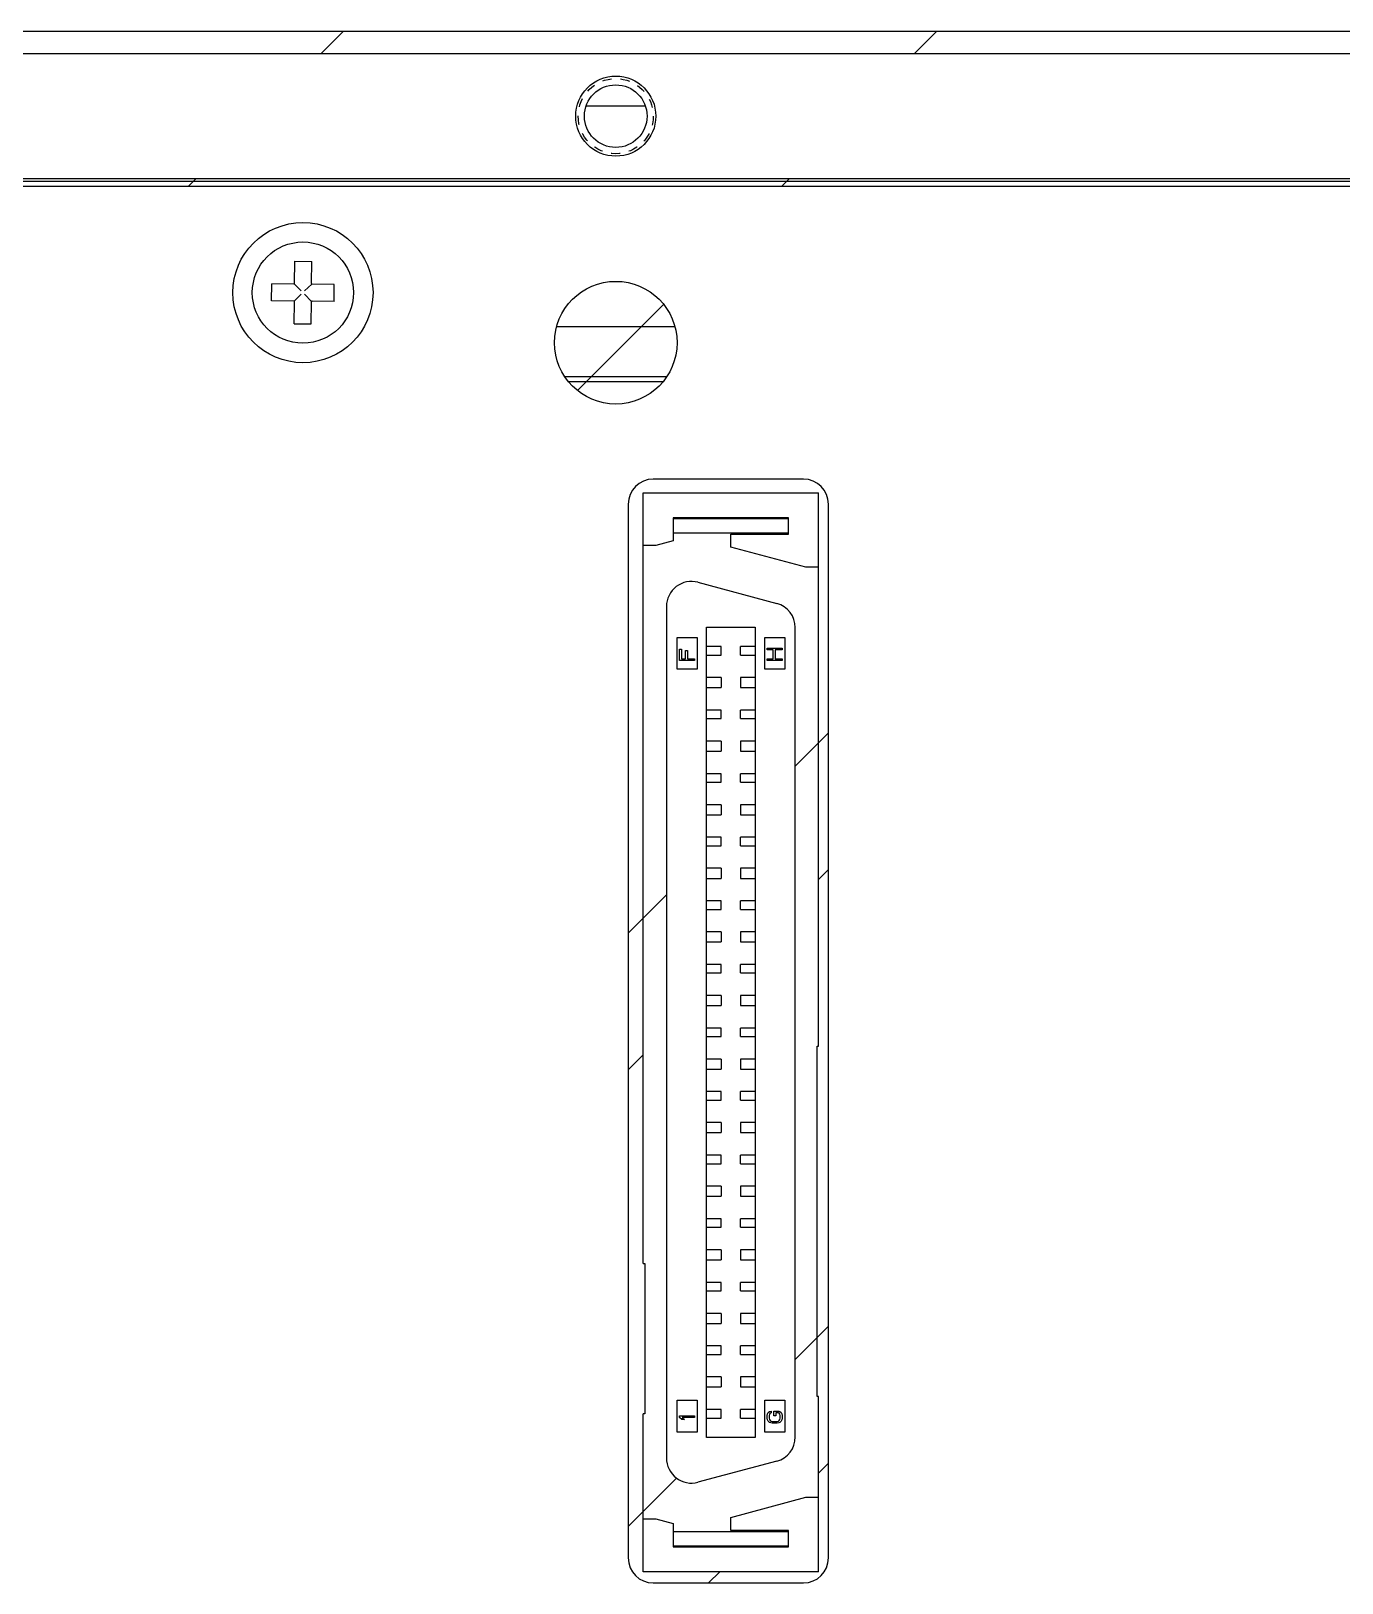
# Model space of a CAD drawing. Header units: inches. Extents: x 0 to 337, y 0 to 130.
# Drawn here: x 61.1 to 113.5, y 68 to 130 of the extents above; entities that cross this region are included whole.
import ezdxf

# ---------------------------------------------------------------- set-up
doc = ezdxf.new("R2010")
doc.units = ezdxf.units.IN
doc.header["$LTSCALE"] = 3.63
doc.header["$MEASUREMENT"] = 0
doc.linetypes.add('HIDDEN', pattern=[0.2, 0.1, -0.1])
for name, color, linetype in [('BRE716_PCB_ADXF_CONTINUOUS_LINE', 7, 'CONTINUOUS'), ('BREJ710_4_001_DXF_HIDDEN_LINE', 7, 'CONTINUOUS'), ('BREJ710_4_00DXF_CONTINUOUS_LINE', 7, 'CONTINUOUS'), ('BREJ710_4_01DXF_CONTINUOUS_LINE', 7, 'CONTINUOUS'), ('GBT819_2-M2_DXF_CONTINUOUS_LINE', 7, 'CONTINUOUS'), ('TE_1734101_5DXF_CONTINUOUS_LINE', 7, 'CONTINUOUS')]:
    doc.layers.add(name, color=color, linetype=linetype)

msp = doc.modelspace()

# ---------------------------------------------------------------- linework, layer by layer
at = {"layer": 'BRE716_PCB_ADXF_CONTINUOUS_LINE', "color": 7, "linetype": 'Continuous'}
msp.add_line((82.605, 116), (86.395, 116), dxfattribs=at)
at = {"layer": 'BREJ710_4_001_DXF_HIDDEN_LINE', "color": 8, "linetype": 'HIDDEN'}
msp.add_circle((84.5, 126.6), 1.5, dxfattribs=at)
at = {"layer": 'BREJ710_4_00DXF_CONTINUOUS_LINE', "color": 7, "linetype": 'Continuous'}
for p, q in [((2.5, 130), (331.5, 130)), ((85.507, 127), (83.493, 127)), ((2.5, 124), (331.5, 124)), ((2.8, 123.8), (331.2, 123.8)), ((82.142, 118.2), (86.858, 118.2)), ((82.457, 116.2), (86.543, 116.2)), ((92, 112.1), (86, 112.1)), ((85, 111.1), (85, 69)), ((93, 69), (93, 111.1)), ((86, 68), (92, 68))]:
    msp.add_line(p, q, dxfattribs=at)
at = {"layer": 'BREJ710_4_00DXF_CONTINUOUS_LINE', "color": 2, "linetype": 'Continuous'}
for p, q in [((72.724, 129.1), (73.624, 130)), ((96.432, 129.1), (97.332, 130)), ((67.424, 123.8), (67.724, 124.1)), ((91.132, 123.8), (91.432, 124.1)), ((82.972, 115.64), (86.411, 119.079)), ((91.675, 100.636), (93, 101.961)), ((92.6, 96.1), (93, 96.5)), ((85, 93.961), (86.525, 95.486)), ((85, 88.5), (85.6, 89.1)), ((91.675, 76.928), (93, 78.253)), ((92.6, 72.392), (93, 72.792)), ((85, 70.253), (86.933, 72.185)), ((88.208, 68), (88.658, 68.45))]:
    msp.add_line(p, q, dxfattribs=at)
at = {"layer": 'BREJ710_4_00DXF_CONTINUOUS_LINE', "color": 7, "linetype": 'Continuous'}
for centre, radius in [((84.5, 126.6), 1.25), ((72, 119.55), 2.8), ((84.5, 117.55), 2.45)]:
    msp.add_circle(centre, radius, dxfattribs=at)
for centre, radius, start, end in [((83.493, 125.378), 1.622, 90.00585, 96.3974), ((85.507, 125.378), 1.622, 83.6022, 89.99455), ((86, 111.1), 1, 90, 180), ((92, 111.1), 1, 0, 90), ((86, 69), 1, 180, 270), ((92, 69), 1, 270, 0)]:
    msp.add_arc(centre, radius, start, end, dxfattribs=at)
at = {"layer": 'BREJ710_4_01DXF_CONTINUOUS_LINE', "color": 7, "linetype": 'Continuous'}
for p, q in [((2.7, 129.1), (331.3, 129.1)), ((331.3, 124.1), (2.7, 124.1))]:
    msp.add_line(p, q, dxfattribs=at)
msp.add_circle((84.5, 126.6), 1.6, dxfattribs=at)
at = {"layer": 'GBT819_2-M2_DXF_CONTINUOUS_LINE', "color": 7, "linetype": 'Continuous'}
for p, q in [((71.663, 119.918), (71.671, 120.803)), ((71.671, 120.803), (72.351, 120.797)), ((72.343, 119.912), (72.351, 120.797)), ((70.747, 119.221), (70.753, 119.901)), ((71.638, 119.893), (70.753, 119.901)), ((71.656, 119.9), (71.934, 119.617)), ((72.35, 119.894), (72.067, 119.616)), ((73.253, 119.879), (72.368, 119.887)), ((73.247, 119.199), (73.253, 119.879)), ((71.632, 119.213), (70.747, 119.221)), ((71.649, 118.303), (71.657, 119.188)), ((71.65, 119.206), (71.933, 119.484)), ((72.344, 119.2), (72.066, 119.483)), ((72.329, 118.297), (72.337, 119.182)), ((73.247, 119.199), (72.362, 119.207)), ((71.649, 118.303), (72.329, 118.297))]:
    msp.add_line(p, q, dxfattribs=at)
msp.add_circle((72, 119.55), 2.023, dxfattribs=at)
for centre, start, end in [((71.638, 119.918), 269.49116, 359.49116), ((72.368, 119.912), 179.49116, 269.49116), ((71.632, 119.188), 359.49116, 89.49116), ((72.362, 119.182), 89.49116, 179.49116)]:
    msp.add_arc(centre, 0.025, start, end, dxfattribs=at)
at = {"layer": 'TE_1734101_5DXF_CONTINUOUS_LINE', "color": 7, "linetype": 'Continuous'}
for p, q in [((85.6, 80.76), (85.6, 111.55)), ((85.6, 111.55), (92.6, 111.55)), ((92.6, 89.45), (92.6, 111.55)), ((86.8, 110.555), (86.8, 109.63)), ((91.4, 110.555), (86.8, 110.555)), ((91.4, 110.516), (86.8, 110.516)), ((91.4, 109.905), (91.4, 110.555)), ((91.4, 109.944), (86.8, 109.944)), ((89.1, 109.383), (89.1, 109.905)), ((89.1, 109.905), (91.4, 109.905)), ((86.1, 109.442), (85.6, 109.442)), ((86.8, 109.63), (86.1, 109.442)), ((92.1, 108.579), (89.1, 109.383)), ((92.6, 108.579), (92.1, 108.579)), ((87.784, 107.976), (90.934, 107.132)), ((86.525, 107.01), (86.525, 72.99)), ((88.125, 73.81), (88.125, 106.19)), ((88.125, 106.19), (90.075, 106.19)), ((90.075, 106.19), (90.075, 73.81)), ((91.675, 73.834), (91.675, 106.166)), ((86.95, 104.5), (86.95, 105.77)), ((86.95, 105.77), (87.75, 105.77)), ((87.75, 105.77), (87.75, 104.5)), ((88.71, 105.41), (88.125, 105.41)), ((88.71, 105.07), (88.71, 105.41)), ((89.49, 105.07), (89.49, 105.41)), ((90.075, 105.41), (89.49, 105.41)), ((90.45, 104.5), (90.45, 105.77)), ((90.45, 105.77), (91.25, 105.77)), ((91.25, 105.77), (91.25, 104.5)), ((87.05, 104.85), (87.05, 105.3)), ((87.05, 105.3), (87.127, 105.3)), ((87.65, 104.85), (87.05, 104.85)), ((87.127, 105.3), (87.127, 104.925)), ((87.127, 104.925), (87.293, 104.925)), ((87.293, 104.925), (87.293, 105.25)), ((87.293, 105.25), (87.369, 105.25)), ((87.369, 105.25), (87.369, 104.925)), ((87.369, 104.925), (87.65, 104.925)), ((87.65, 104.925), (87.65, 104.85)), ((88.125, 105.07), (88.71, 105.07)), ((89.49, 105.07), (90.075, 105.07)), ((90.55, 105.275), (90.55, 105.35)), ((90.55, 105.35), (91.15, 105.35)), ((90.793, 105.275), (90.55, 105.275)), ((90.55, 104.85), (90.55, 104.925)), ((90.55, 104.925), (90.793, 104.925)), ((91.15, 104.85), (90.55, 104.85)), ((90.793, 104.925), (90.793, 105.275)), ((90.869, 105.275), (90.869, 104.925)), ((91.15, 105.275), (90.869, 105.275)), ((90.869, 104.925), (91.15, 104.925)), ((91.15, 105.35), (91.15, 105.275)), ((91.15, 104.925), (91.15, 104.85)), ((87.75, 104.5), (86.95, 104.5)), ((88.71, 104.17), (88.125, 104.17)), ((88.71, 104.17), (88.71, 103.77)), ((89.49, 104.17), (89.49, 103.77)), ((90.075, 104.17), (89.49, 104.17)), ((91.25, 104.5), (90.45, 104.5)), ((88.125, 103.77), (88.71, 103.77)), ((89.49, 103.77), (90.075, 103.77)), ((88.71, 102.87), (88.125, 102.87)), ((88.125, 102.53), (88.71, 102.53)), ((88.71, 102.53), (88.71, 102.87)), ((89.49, 102.53), (89.49, 102.87)), ((90.075, 102.87), (89.49, 102.87)), ((89.49, 102.53), (90.075, 102.53)), ((88.71, 101.63), (88.125, 101.63)), ((88.125, 101.23), (88.71, 101.23)), ((88.71, 101.63), (88.71, 101.23)), ((89.49, 101.63), (89.49, 101.23)), ((90.075, 101.63), (89.49, 101.63)), ((89.49, 101.23), (90.075, 101.23)), ((88.71, 100.33), (88.125, 100.33)), ((88.125, 99.99), (88.71, 99.99)), ((88.71, 99.99), (88.71, 100.33)), ((89.49, 99.99), (89.49, 100.33)), ((90.075, 100.33), (89.49, 100.33)), ((89.49, 99.99), (90.075, 99.99)), ((88.71, 99.09), (88.125, 99.09)), ((88.125, 98.69), (88.71, 98.69)), ((88.71, 99.09), (88.71, 98.69)), ((89.49, 99.09), (89.49, 98.69)), ((90.075, 99.09), (89.49, 99.09)), ((89.49, 98.69), (90.075, 98.69)), ((88.71, 97.79), (88.125, 97.79)), ((88.125, 97.45), (88.71, 97.45)), ((88.71, 97.45), (88.71, 97.79)), ((89.49, 97.45), (89.49, 97.79)), ((90.075, 97.79), (89.49, 97.79)), ((89.49, 97.45), (90.075, 97.45)), ((88.71, 96.55), (88.125, 96.55)), ((88.125, 96.15), (88.71, 96.15)), ((88.71, 96.55), (88.71, 96.15)), ((89.49, 96.55), (89.49, 96.15)), ((90.075, 96.55), (89.49, 96.55)), ((89.49, 96.15), (90.075, 96.15)), ((88.71, 95.25), (88.125, 95.25)), ((88.125, 94.91), (88.71, 94.91)), ((88.71, 94.91), (88.71, 95.25)), ((89.49, 94.91), (89.49, 95.25)), ((90.075, 95.25), (89.49, 95.25)), ((89.49, 94.91), (90.075, 94.91)), ((88.71, 94.01), (88.125, 94.01)), ((88.71, 94.01), (88.71, 93.61)), ((89.49, 94.01), (89.49, 93.61)), ((90.075, 94.01), (89.49, 94.01)), ((88.125, 93.61), (88.71, 93.61)), ((89.49, 93.61), (90.075, 93.61)), ((88.71, 92.71), (88.125, 92.71)), ((88.71, 92.37), (88.71, 92.71)), ((89.49, 92.37), (89.49, 92.71)), ((90.075, 92.71), (89.49, 92.71)), ((88.125, 92.37), (88.71, 92.37)), ((89.49, 92.37), (90.075, 92.37)), ((88.71, 91.47), (88.125, 91.47)), ((88.71, 91.47), (88.71, 91.07)), ((89.49, 91.47), (89.49, 91.07)), ((90.075, 91.47), (89.49, 91.47)), ((88.125, 91.07), (88.71, 91.07)), ((89.49, 91.07), (90.075, 91.07)), ((88.71, 90.17), (88.125, 90.17)), ((88.71, 89.83), (88.71, 90.17)), ((89.49, 89.83), (89.49, 90.17)), ((90.075, 90.17), (89.49, 90.17)), ((88.125, 89.83), (88.71, 89.83)), ((89.49, 89.83), (90.075, 89.83)), ((92.545, 75.45), (92.545, 89.45)), ((92.545, 89.45), (92.6, 89.45)), ((88.71, 88.93), (88.125, 88.93)), ((88.71, 88.93), (88.71, 88.53)), ((89.49, 88.93), (89.49, 88.53)), ((90.075, 88.93), (89.49, 88.93)), ((88.125, 88.53), (88.71, 88.53)), ((89.49, 88.53), (90.075, 88.53)), ((88.71, 87.63), (88.125, 87.63)), ((88.71, 87.29), (88.71, 87.63)), ((89.49, 87.29), (89.49, 87.63)), ((90.075, 87.63), (89.49, 87.63)), ((88.125, 87.29), (88.71, 87.29)), ((89.49, 87.29), (90.075, 87.29)), ((88.71, 86.39), (88.125, 86.39)), ((88.71, 86.39), (88.71, 85.99)), ((89.49, 86.39), (89.49, 85.99)), ((90.075, 86.39), (89.49, 86.39)), ((88.125, 85.99), (88.71, 85.99)), ((89.49, 85.99), (90.075, 85.99)), ((88.71, 85.09), (88.125, 85.09)), ((88.71, 84.75), (88.71, 85.09)), ((89.49, 84.75), (89.49, 85.09)), ((90.075, 85.09), (89.49, 85.09)), ((88.125, 84.75), (88.71, 84.75)), ((89.49, 84.75), (90.075, 84.75)), ((88.71, 83.85), (88.125, 83.85)), ((88.71, 83.85), (88.71, 83.45)), ((89.49, 83.85), (89.49, 83.45)), ((90.075, 83.85), (89.49, 83.85)), ((88.125, 83.45), (88.71, 83.45)), ((89.49, 83.45), (90.075, 83.45)), ((88.71, 82.55), (88.125, 82.55)), ((88.71, 82.21), (88.71, 82.55)), ((89.49, 82.21), (89.49, 82.55)), ((90.075, 82.55), (89.49, 82.55)), ((88.125, 82.21), (88.71, 82.21)), ((89.49, 82.21), (90.075, 82.21)), ((88.71, 81.31), (88.125, 81.31)), ((88.71, 81.31), (88.71, 80.91)), ((89.49, 81.31), (89.49, 80.91)), ((90.075, 81.31), (89.49, 81.31)), ((85.6, 80.76), (85.655, 80.76)), ((85.655, 80.76), (85.655, 74.76)), ((88.125, 80.91), (88.71, 80.91)), ((89.49, 80.91), (90.075, 80.91)), ((88.71, 80.01), (88.125, 80.01)), ((88.71, 79.67), (88.71, 80.01)), ((89.49, 79.67), (89.49, 80.01)), ((90.075, 80.01), (89.49, 80.01)), ((88.125, 79.67), (88.71, 79.67)), ((89.49, 79.67), (90.075, 79.67)), ((88.71, 78.77), (88.125, 78.77)), ((88.71, 78.77), (88.71, 78.37)), ((89.49, 78.77), (89.49, 78.37)), ((90.075, 78.77), (89.49, 78.77)), ((88.125, 78.37), (88.71, 78.37)), ((89.49, 78.37), (90.075, 78.37)), ((88.71, 77.47), (88.125, 77.47)), ((88.125, 77.13), (88.71, 77.13)), ((88.71, 77.13), (88.71, 77.47)), ((89.49, 77.13), (89.49, 77.47)), ((90.075, 77.47), (89.49, 77.47)), ((89.49, 77.13), (90.075, 77.13)), ((88.71, 76.23), (88.125, 76.23)), ((88.125, 75.83), (88.71, 75.83)), ((88.71, 76.23), (88.71, 75.83)), ((89.49, 76.23), (89.49, 75.83)), ((90.075, 76.23), (89.49, 76.23)), ((89.49, 75.83), (90.075, 75.83)), ((86.95, 74.03), (86.95, 75.3)), ((86.95, 75.3), (87.75, 75.3)), ((87.75, 75.3), (87.75, 74.03)), ((90.45, 74.03), (90.45, 75.3)), ((90.45, 75.3), (91.25, 75.3)), ((91.25, 75.3), (91.25, 74.03)), ((92.6, 75.45), (92.545, 75.45)), ((92.6, 68.45), (92.6, 75.45)), ((85.6, 68.45), (85.6, 74.76)), ((85.655, 74.76), (85.6, 74.76)), ((87.05, 74.605), (87.05, 74.68)), ((87.05, 74.68), (87.65, 74.68)), ((87.139, 74.53), (87.05, 74.605)), ((87.241, 74.53), (87.139, 74.53)), ((87.152, 74.605), (87.241, 74.53)), ((87.65, 74.605), (87.152, 74.605)), ((87.65, 74.68), (87.65, 74.605)), ((88.71, 74.93), (88.125, 74.93)), ((88.125, 74.59), (88.71, 74.59)), ((88.71, 74.59), (88.71, 74.93)), ((89.49, 74.59), (89.49, 74.93)), ((90.075, 74.93), (89.49, 74.93)), ((89.49, 74.59), (90.075, 74.59)), ((90.55, 74.692), (90.563, 74.755)), ((90.55, 74.58), (90.55, 74.692)), ((90.563, 74.518), (90.55, 74.58)), ((90.563, 74.755), (90.588, 74.805)), ((90.588, 74.467), (90.563, 74.518)), ((90.588, 74.805), (90.639, 74.855)), ((90.639, 74.417), (90.588, 74.467)), ((90.639, 74.743), (90.627, 74.692)), ((90.627, 74.692), (90.627, 74.58)), ((90.627, 74.58), (90.639, 74.53)), ((90.639, 74.855), (90.703, 74.868)), ((90.665, 74.78), (90.639, 74.743)), ((90.639, 74.53), (90.665, 74.492)), ((90.69, 74.393), (90.639, 74.417)), ((90.703, 74.793), (90.665, 74.78)), ((90.665, 74.492), (90.703, 74.467)), ((90.703, 74.868), (90.703, 74.793)), ((90.703, 74.467), (90.754, 74.455)), ((90.754, 74.455), (90.946, 74.455)), ((90.818, 74.68), (90.818, 74.868)), ((90.818, 74.868), (91.01, 74.868)), ((90.895, 74.68), (90.818, 74.68)), ((90.895, 74.793), (90.895, 74.68)), ((90.997, 74.793), (90.895, 74.793)), ((90.946, 74.455), (90.997, 74.467)), ((91.035, 74.78), (90.997, 74.793)), ((90.997, 74.467), (91.035, 74.492)), ((91.01, 74.868), (91.061, 74.855)), ((91.061, 74.417), (91.01, 74.393)), ((91.061, 74.743), (91.035, 74.78)), ((91.035, 74.492), (91.061, 74.53)), ((91.061, 74.855), (91.112, 74.805)), ((91.073, 74.692), (91.061, 74.743)), ((91.061, 74.53), (91.073, 74.58)), ((91.112, 74.467), (91.061, 74.417)), ((91.073, 74.58), (91.073, 74.692)), ((91.112, 74.805), (91.137, 74.755)), ((91.137, 74.518), (91.112, 74.467)), ((91.137, 74.755), (91.15, 74.692)), ((91.15, 74.58), (91.137, 74.518)), ((91.15, 74.692), (91.15, 74.58)), ((87.75, 74.03), (86.95, 74.03)), ((90.075, 73.81), (88.125, 73.81)), ((91.25, 74.03), (90.45, 74.03)), ((90.754, 74.38), (90.69, 74.393)), ((90.946, 74.38), (90.754, 74.38)), ((91.01, 74.393), (90.946, 74.38)), ((90.934, 72.868), (87.784, 72.024)), ((89.1, 70.617), (92.1, 71.421)), ((92.1, 71.421), (92.6, 71.421)), ((85.6, 70.558), (86.1, 70.558)), ((86.1, 70.558), (86.8, 70.37)), ((86.8, 70.37), (86.8, 69.445)), ((89.1, 70.095), (89.1, 70.617)), ((91.4, 70.095), (89.1, 70.095)), ((91.4, 69.445), (91.4, 70.095)), ((86.8, 70.056), (91.4, 70.056)), ((86.8, 69.484), (91.4, 69.484)), ((86.8, 69.445), (91.4, 69.445)), ((92.6, 68.45), (85.6, 68.45))]:
    msp.add_line(p, q, dxfattribs=at)
for centre, start, end in [((87.525, 107.01), 75, 180), ((90.675, 106.166), 0, 75), ((90.675, 73.834), 285, 0), ((87.525, 72.99), 180, 285)]:
    msp.add_arc(centre, 1, start, end, dxfattribs=at)

doc.saveas('drawing.dxf')
